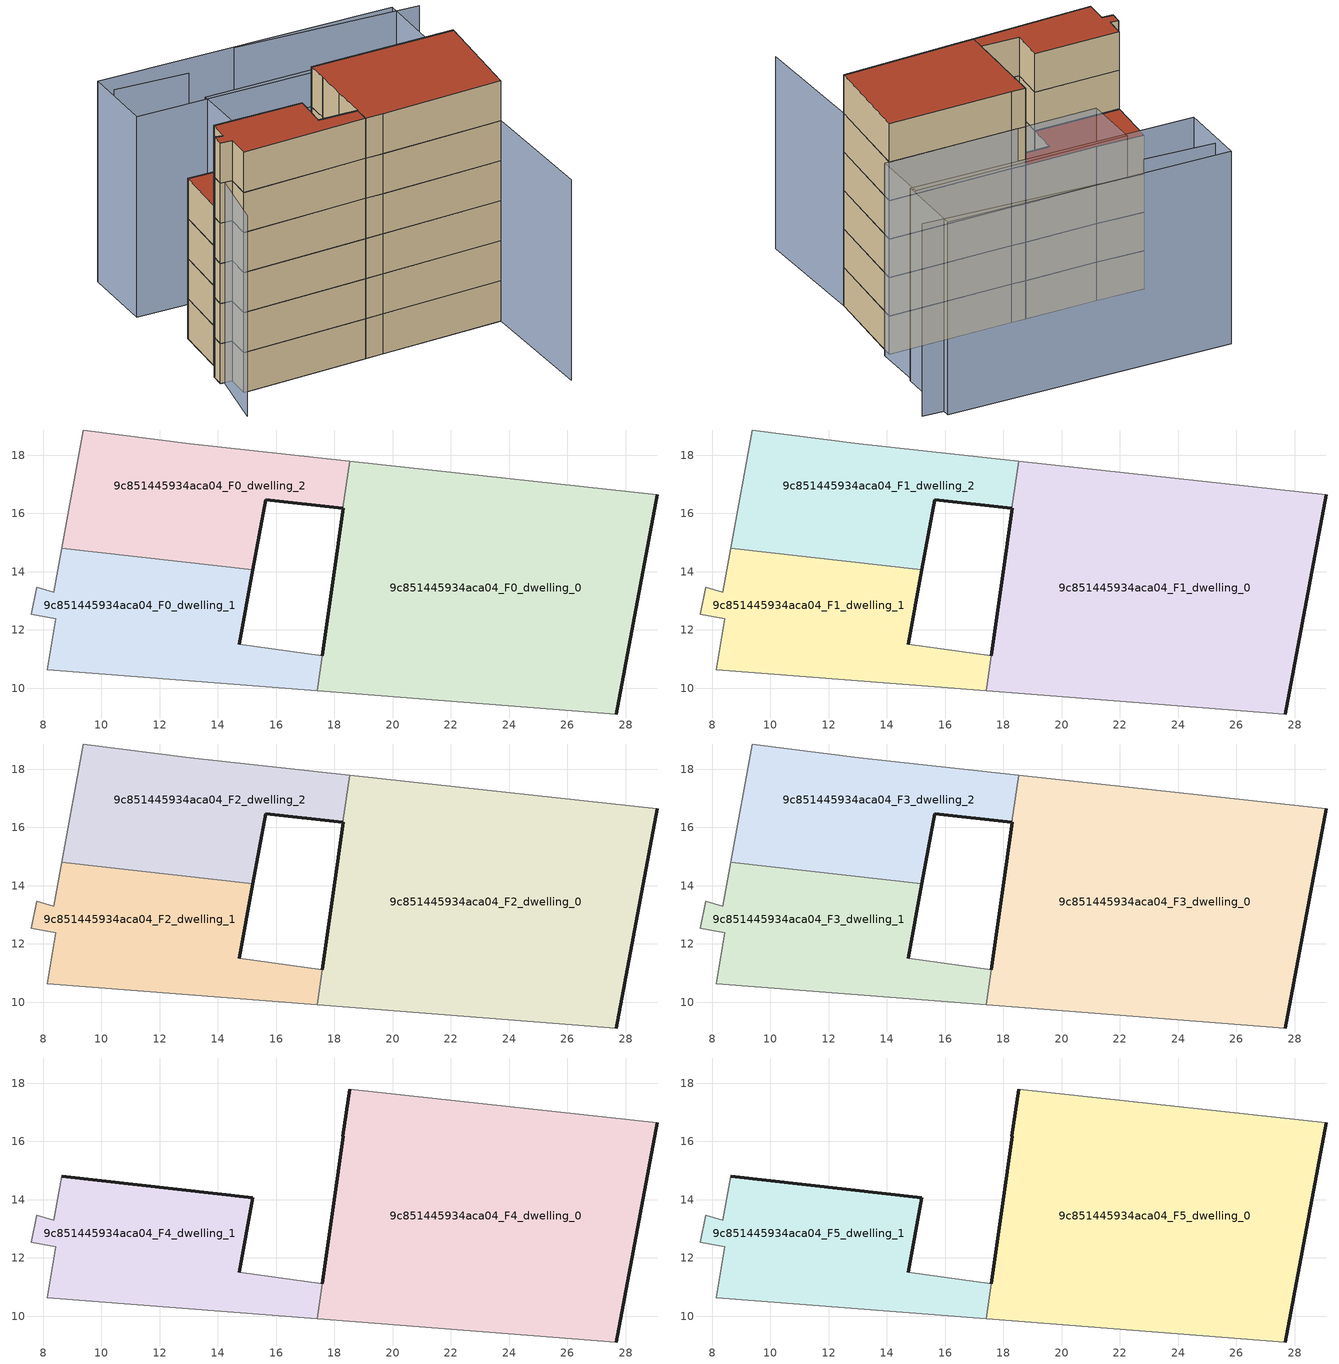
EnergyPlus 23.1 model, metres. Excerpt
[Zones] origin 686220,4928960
9c851445934aca04_F0_dwelling_0
 floor ground (EU_floor_Construction): 27.68,9.12 29.09,16.63 19.62,17.67 18.52,17.79 18.3,16.18 18.3,16.17 17.96,13.75 17.59,11.12 17.42,9.91 18.73,9.81 z0
 wall outside (EU_wall_Construction): 17.59,11.12 17.96,13.75 18.3,16.17 18.3,16.18 / 29.09,16.63 27.68,9.12 z0:3
 wall adiabatic (EU_wall_Construction): 18.52,17.79 19.62,17.67 29.09,16.63 / 27.68,9.12 18.73,9.81 17.42,9.91 z0:3
 wall to 9c851445934aca04_F0_dwelling_2 (EU_wall_Construction): 18.3,16.18 18.52,17.79 z0:3
 wall to 9c851445934aca04_F0_dwelling_1 (EU_wall_Construction): 17.42,9.91 17.59,11.12 z0:3
9c851445934aca04_F0_dwelling_1
 floor ground (EU_floor_Construction): 17.42,9.91 17.59,11.12 14.73,11.51 15.2,14.07 8.65,14.81 8.37,13.29 7.78,13.47 7.59,12.53 8.43,12.38 8.14,10.63 z0
 wall outside (EU_wall_Construction): 15.2,14.07 14.73,11.51 z0:3
 wall adiabatic (EU_wall_Construction): 14.73,11.51 17.59,11.12 / 17.42,9.91 8.14,10.63 8.43,12.38 7.59,12.53 7.78,13.47 8.37,13.29 8.65,14.81 z0:3
 wall to 9c851445934aca04_F0_dwelling_2 (EU_wall_Construction): 8.65,14.81 15.2,14.07 z0:3
9c851445934aca04_F0_dwelling_2
 floor ground (EU_floor_Construction): 18.3,16.18 18.52,17.79 13.04,18.39 9.38,18.87 8.65,14.81 15.2,14.07 15.65,16.47 z0
 wall outside (EU_wall_Construction): 18.3,16.18 15.65,16.47 15.2,14.07 z0:3
 wall adiabatic (EU_wall_Construction): 8.65,14.81 9.38,18.87 13.04,18.39 18.52,17.79 z0:3
9c851445934aca04_F1_dwelling_0
 floor to 9c851445934aca04_F0_dwelling_0 (EU_floor_Construction): 27.68,9.12 29.09,16.63 19.62,17.67 18.52,17.79 18.3,16.18 18.3,16.17 17.96,13.75 17.59,11.12 17.42,9.91 18.73,9.81 z3
 wall outside (EU_wall_Construction): 17.59,11.12 17.96,13.75 18.3,16.17 18.3,16.18 / 29.09,16.63 27.68,9.12 z3:6
 wall adiabatic (EU_wall_Construction): 18.52,17.79 19.62,17.67 29.09,16.63 / 27.68,9.12 18.73,9.81 17.42,9.91 z3:6
 wall to 9c851445934aca04_F1_dwelling_2 (EU_wall_Construction): 18.3,16.18 18.52,17.79 z3:6
 wall to 9c851445934aca04_F1_dwelling_1 (EU_wall_Construction): 17.42,9.91 17.59,11.12 z3:6
9c851445934aca04_F1_dwelling_1
 floor to 9c851445934aca04_F0_dwelling_1 (EU_floor_Construction): 17.42,9.91 17.59,11.12 14.73,11.51 15.2,14.07 8.65,14.81 8.37,13.29 7.78,13.47 7.59,12.53 8.43,12.38 8.14,10.63 z3
 wall outside (EU_wall_Construction): 15.2,14.07 14.73,11.51 z3:6
 wall adiabatic (EU_wall_Construction): 14.73,11.51 17.59,11.12 / 17.42,9.91 8.14,10.63 8.43,12.38 7.59,12.53 7.78,13.47 8.37,13.29 8.65,14.81 z3:6
 wall to 9c851445934aca04_F1_dwelling_2 (EU_wall_Construction): 8.65,14.81 15.2,14.07 z3:6
9c851445934aca04_F1_dwelling_2
 floor to 9c851445934aca04_F0_dwelling_2 (EU_floor_Construction): 18.3,16.18 18.52,17.79 13.04,18.39 9.38,18.87 8.65,14.81 15.2,14.07 15.65,16.47 z3
 wall outside (EU_wall_Construction): 18.3,16.18 15.65,16.47 15.2,14.07 z3:6
 wall adiabatic (EU_wall_Construction): 8.65,14.81 9.38,18.87 13.04,18.39 18.52,17.79 z3:6
9c851445934aca04_F2_dwelling_0
 floor to 9c851445934aca04_F1_dwelling_0 (EU_floor_Construction): 27.68,9.12 29.09,16.63 19.62,17.67 18.52,17.79 18.3,16.18 18.3,16.17 17.96,13.75 17.59,11.12 17.42,9.91 18.73,9.81 z6
 wall outside (EU_wall_Construction): 17.59,11.12 17.96,13.75 18.3,16.17 18.3,16.18 / 29.09,16.63 27.68,9.12 z6:9
 wall adiabatic (EU_wall_Construction): 18.52,17.79 19.62,17.67 29.09,16.63 / 27.68,9.12 18.73,9.81 17.42,9.91 z6:9
 wall to 9c851445934aca04_F2_dwelling_2 (EU_wall_Construction): 18.3,16.18 18.52,17.79 z6:9
 wall to 9c851445934aca04_F2_dwelling_1 (EU_wall_Construction): 17.42,9.91 17.59,11.12 z6:9
9c851445934aca04_F2_dwelling_1
 floor to 9c851445934aca04_F1_dwelling_1 (EU_floor_Construction): 17.42,9.91 17.59,11.12 14.73,11.51 15.2,14.07 8.65,14.81 8.37,13.29 7.78,13.47 7.59,12.53 8.43,12.38 8.14,10.63 z6
 wall outside (EU_wall_Construction): 15.2,14.07 14.73,11.51 z6:9
 wall adiabatic (EU_wall_Construction): 14.73,11.51 17.59,11.12 / 17.42,9.91 8.14,10.63 8.43,12.38 7.59,12.53 7.78,13.47 8.37,13.29 8.65,14.81 z6:9
 wall to 9c851445934aca04_F2_dwelling_2 (EU_wall_Construction): 8.65,14.81 15.2,14.07 z6:9
9c851445934aca04_F2_dwelling_2
 floor to 9c851445934aca04_F1_dwelling_2 (EU_floor_Construction): 18.3,16.18 18.52,17.79 13.04,18.39 9.38,18.87 8.65,14.81 15.2,14.07 15.65,16.47 z6
 wall outside (EU_wall_Construction): 18.3,16.18 15.65,16.47 15.2,14.07 z6:9
 wall adiabatic (EU_wall_Construction): 8.65,14.81 9.38,18.87 13.04,18.39 18.52,17.79 z6:9
9c851445934aca04_F3_dwelling_0
 floor to 9c851445934aca04_F2_dwelling_0 (EU_floor_Construction): 27.68,9.12 29.09,16.63 19.62,17.67 18.52,17.79 18.3,16.18 18.3,16.17 17.96,13.75 17.59,11.12 17.42,9.91 18.73,9.81 z9
 wall outside (EU_wall_Construction): 17.59,11.12 17.96,13.75 18.3,16.17 18.3,16.18 / 29.09,16.63 27.68,9.12 z9:12
 wall adiabatic (EU_wall_Construction): 18.52,17.79 19.62,17.67 29.09,16.63 / 27.68,9.12 18.73,9.81 17.42,9.91 z9:12
 wall to 9c851445934aca04_F3_dwelling_2 (EU_wall_Construction): 18.3,16.18 18.52,17.79 z9:12
 wall to 9c851445934aca04_F3_dwelling_1 (EU_wall_Construction): 17.42,9.91 17.59,11.12 z9:12
9c851445934aca04_F3_dwelling_1
 floor to 9c851445934aca04_F2_dwelling_1 (EU_floor_Construction): 17.42,9.91 17.59,11.12 14.73,11.51 15.2,14.07 8.65,14.81 8.37,13.29 7.78,13.47 7.59,12.53 8.43,12.38 8.14,10.63 z9
 wall outside (EU_wall_Construction): 15.2,14.07 14.73,11.51 z9:12
 wall adiabatic (EU_wall_Construction): 14.73,11.51 17.59,11.12 / 17.42,9.91 8.14,10.63 8.43,12.38 7.59,12.53 7.78,13.47 8.37,13.29 8.65,14.81 z9:12
 wall to 9c851445934aca04_F3_dwelling_2 (EU_wall_Construction): 8.65,14.81 15.2,14.07 z9:12
9c851445934aca04_F3_dwelling_2
 floor to 9c851445934aca04_F2_dwelling_2 (EU_floor_Construction): 18.3,16.18 18.52,17.79 13.04,18.39 9.38,18.87 8.65,14.81 15.2,14.07 15.65,16.47 z9
 wall outside (EU_wall_Construction): 18.3,16.18 15.65,16.47 15.2,14.07 z9:12
 wall adiabatic (EU_wall_Construction): 8.65,14.81 9.38,18.87 13.04,18.39 18.52,17.79 z9:12
 roof outside (EU_roof_Construction): 18.52,17.79 18.3,16.18 15.65,16.47 15.2,14.07 8.65,14.81 9.38,18.87 13.04,18.39 z12
9c851445934aca04_F4_dwelling_0
 floor to 9c851445934aca04_F3_dwelling_0 (EU_floor_Construction): 27.68,9.12 29.09,16.63 19.62,17.67 18.52,17.79 18.3,16.18 18.3,16.17 17.96,13.75 17.59,11.12 17.42,9.91 18.73,9.81 z12
 wall outside (EU_wall_Construction): 17.59,11.12 17.96,13.75 18.3,16.17 18.3,16.18 18.52,17.79 / 29.09,16.63 27.68,9.12 z12:15
 wall adiabatic (EU_wall_Construction): 18.52,17.79 19.62,17.67 29.09,16.63 / 27.68,9.12 18.73,9.81 17.42,9.91 z12:15
 wall to 9c851445934aca04_F4_dwelling_1 (EU_wall_Construction): 17.42,9.91 17.59,11.12 z12:15
9c851445934aca04_F4_dwelling_1
 floor to 9c851445934aca04_F3_dwelling_1 (EU_floor_Construction): 17.42,9.91 17.59,11.12 14.73,11.51 15.2,14.07 8.65,14.81 8.37,13.29 7.78,13.47 7.59,12.53 8.43,12.38 8.14,10.63 z12
 wall outside (EU_wall_Construction): 8.65,14.81 15.2,14.07 14.73,11.51 z12:15
 wall adiabatic (EU_wall_Construction): 14.73,11.51 17.59,11.12 / 17.42,9.91 8.14,10.63 8.43,12.38 7.59,12.53 7.78,13.47 8.37,13.29 8.65,14.81 z12:15
9c851445934aca04_F5_dwelling_0
 floor to 9c851445934aca04_F4_dwelling_0 (EU_floor_Construction): 27.68,9.12 29.09,16.63 19.62,17.67 18.52,17.79 18.3,16.18 18.3,16.17 17.96,13.75 17.59,11.12 17.42,9.91 18.73,9.81 z15
 wall outside (EU_wall_Construction): 17.59,11.12 17.96,13.75 18.3,16.17 18.3,16.18 18.52,17.79 / 29.09,16.63 27.68,9.12 z15:18
 wall adiabatic (EU_wall_Construction): 18.52,17.79 19.62,17.67 29.09,16.63 / 27.68,9.12 18.73,9.81 17.42,9.91 z15:18
 wall to 9c851445934aca04_F5_dwelling_1 (EU_wall_Construction): 17.42,9.91 17.59,11.12 z15:18
 roof outside (EU_roof_Construction): 29.09,16.63 27.68,9.12 18.73,9.81 17.42,9.91 17.59,11.12 17.96,13.75 18.3,16.17 18.3,16.18 18.52,17.79 19.62,17.67 z18
9c851445934aca04_F5_dwelling_1
 floor to 9c851445934aca04_F4_dwelling_1 (EU_floor_Construction): 17.42,9.91 17.59,11.12 14.73,11.51 15.2,14.07 8.65,14.81 8.37,13.29 7.78,13.47 7.59,12.53 8.43,12.38 8.14,10.63 z15
 wall outside (EU_wall_Construction): 8.65,14.81 15.2,14.07 14.73,11.51 z15:18
 wall adiabatic (EU_wall_Construction): 14.73,11.51 17.59,11.12 / 17.42,9.91 8.14,10.63 8.43,12.38 7.59,12.53 7.78,13.47 8.37,13.29 8.65,14.81 z15:18
 roof outside (EU_roof_Construction): 15.2,14.07 14.73,11.51 17.59,11.12 17.42,9.91 8.14,10.63 8.43,12.38 7.59,12.53 7.78,13.47 8.37,13.29 8.65,14.81 z18
shading: 32.26,25.17 18.99,27.39 / 14.53,26.2 9.19,27.09 / 27.82,10.75 26.86,-0.22 / 8.28,13.75 6.5,7.88 / 29.43,16.6 13.04,18.39 / 13.04,18.39 13.52,22.82 / 13.52,22.82 29.91,21.03 / 29.91,21.03 29.43,16.6 / 8.96,28.69 30.7,26.01 / 30.7,26.01 30.03,20.53 / 30.03,20.53 8.28,23.2 / 8.28,23.2 8.96,28.69 z0:15
[Building]
EU S2 Campaign: North Axis=0; Terrain=City; Solar Distribution=FullExterior
[Site:Location]
Bologna: Latitude=44.5; Longitude=11.25; Time Zone=1; Elevation=37
[SizingPeriod:WeatherFileDays]
AnnualSizingPeriod: Begin Month=1; Begin Day of Month=1; End Month=12; End Day of Month=31; Day of Week for Start Day=Monday; Use Weather File Daylight Saving Period=No; Use Weather File Rain and Snow Indicators=No
[MATERIAL]
EU_InternalMass_Material: Roughness=MediumRough; Thickness=0.1; Conductivity=1; Density=1800; Specific Heat=900; Thermal Absorptance=0.9; Solar Absorptance=0.7; Visible Absorptance=0.7
[MATERIAL:NOMASS] Roughness=MediumRough; Thermal Absorptance=0.9; Solar Absorptance=0.7; Visible Absorptance=0.7
Name | Thermal Resistance
EU_wall_NoMass | 0.905828
EU_roof_NoMass | 0.37593
EU_floor_NoMass | 0.67114
[CONSTRUCTION]
EU_wall_Construction: EU_wall_NoMass
EU_roof_Construction: EU_roof_NoMass
EU_floor_Construction: EU_floor_NoMass
EU_InternalMass_Construction: EU_InternalMass_Material
[ZONE] Type=1; Multiplier=1; Ceiling Height=autocalculate; Floor Area=autocalculate; Part of Total Floor Area=Yes
Name | Volume
9c851445934aca04_F0_dwelling_0 | 244.227
9c851445934aca04_F1_dwelling_0; 9c851445934aca04_F2_dwelling_0; 9c851445934aca04_F3_dwelling_0; 9c851445934aca04_F4_dwelling_0; 9c851445934aca04_F5_dwelling_0 | 244.229
9c851445934aca04_F0_dwelling_1 | 93.0579
9c851445934aca04_F1_dwelling_1; 9c851445934aca04_F2_dwelling_1; 9c851445934aca04_F3_dwelling_1; 9c851445934aca04_F4_dwelling_1; 9c851445934aca04_F5_dwelling_1 | 93.0571
9c851445934aca04_F0_dwelling_2 | 93.5259
9c851445934aca04_F1_dwelling_2; 9c851445934aca04_F2_dwelling_2; 9c851445934aca04_F3_dwelling_2 | 93.5266
[INTERNALMASS] Construction=EU_InternalMass_Construction
Name | Zone or ZoneList | Surface Area
9c851445934aca04_F0_dwelling_0_EU_InternalMass | 9c851445934aca04_F0_dwelling_0 | 81.4097
9c851445934aca04_F0_dwelling_1_EU_InternalMass | 9c851445934aca04_F0_dwelling_1 | 31.0187
9c851445934aca04_F0_dwelling_2_EU_InternalMass | 9c851445934aca04_F0_dwelling_2 | 31.1757
9c851445934aca04_F1_dwelling_0_EU_InternalMass | 9c851445934aca04_F1_dwelling_0 | 81.4097
9c851445934aca04_F1_dwelling_1_EU_InternalMass | 9c851445934aca04_F1_dwelling_1 | 31.0187
9c851445934aca04_F1_dwelling_2_EU_InternalMass | 9c851445934aca04_F1_dwelling_2 | 31.1757
9c851445934aca04_F2_dwelling_0_EU_InternalMass | 9c851445934aca04_F2_dwelling_0 | 81.4097
9c851445934aca04_F2_dwelling_1_EU_InternalMass | 9c851445934aca04_F2_dwelling_1 | 31.0187
9c851445934aca04_F2_dwelling_2_EU_InternalMass | 9c851445934aca04_F2_dwelling_2 | 31.1757
9c851445934aca04_F3_dwelling_0_EU_InternalMass | 9c851445934aca04_F3_dwelling_0 | 81.4097
9c851445934aca04_F3_dwelling_1_EU_InternalMass | 9c851445934aca04_F3_dwelling_1 | 31.0187
9c851445934aca04_F3_dwelling_2_EU_InternalMass | 9c851445934aca04_F3_dwelling_2 | 31.1757
9c851445934aca04_F4_dwelling_0_EU_InternalMass | 9c851445934aca04_F4_dwelling_0 | 57.9616
9c851445934aca04_F4_dwelling_1_EU_InternalMass | 9c851445934aca04_F4_dwelling_1 | 85.6444
9c851445934aca04_F5_dwelling_0_EU_InternalMass | 9c851445934aca04_F5_dwelling_0 | 57.9616
9c851445934aca04_F5_dwelling_1_EU_InternalMass | 9c851445934aca04_F5_dwelling_1 | 85.6444
[OTHEREQUIPMENT] Fuel Type=Electricity; Design Level Calculation Method=Watts/Area; Power per Zone Floor Area=1; Fraction Latent=0; Fraction Radiant=0; Fraction Lost=0; Carbon Dioxide Generation Rate=0; EndUse Subcategory=EU_Step8_InternalGains
Name | Zone or ZoneList or Space or SpaceList | Schedule
EU_Step8_InternalGain_9c851445934aca04_F0_dwelling_0_f000 | 9c851445934aca04_F0_dwelling_0 | EU_Step8_GainSchedule_9c851445934aca04_F0_dwelling_0_f000
EU_Step8_InternalGain_9c851445934aca04_F0_dwelling_1_f000 | 9c851445934aca04_F0_dwelling_1 | EU_Step8_GainSchedule_9c851445934aca04_F0_dwelling_1_f000
EU_Step8_InternalGain_9c851445934aca04_F0_dwelling_2_f000 | 9c851445934aca04_F0_dwelling_2 | EU_Step8_GainSchedule_9c851445934aca04_F0_dwelling_2_f000
EU_Step8_InternalGain_9c851445934aca04_F1_dwelling_0_f000 | 9c851445934aca04_F1_dwelling_0 | EU_Step8_GainSchedule_9c851445934aca04_F1_dwelling_0_f000
EU_Step8_InternalGain_9c851445934aca04_F1_dwelling_1_f000 | 9c851445934aca04_F1_dwelling_1 | EU_Step8_GainSchedule_9c851445934aca04_F1_dwelling_1_f000
EU_Step8_InternalGain_9c851445934aca04_F1_dwelling_2_f000 | 9c851445934aca04_F1_dwelling_2 | EU_Step8_GainSchedule_9c851445934aca04_F1_dwelling_2_f000
EU_Step8_InternalGain_9c851445934aca04_F2_dwelling_0_f000 | 9c851445934aca04_F2_dwelling_0 | EU_Step8_GainSchedule_9c851445934aca04_F2_dwelling_0_f000
EU_Step8_InternalGain_9c851445934aca04_F2_dwelling_1_f000 | 9c851445934aca04_F2_dwelling_1 | EU_Step8_GainSchedule_9c851445934aca04_F2_dwelling_1_f000
EU_Step8_InternalGain_9c851445934aca04_F2_dwelling_2_f000 | 9c851445934aca04_F2_dwelling_2 | EU_Step8_GainSchedule_9c851445934aca04_F2_dwelling_2_f000
EU_Step8_InternalGain_9c851445934aca04_F3_dwelling_0_f000 | 9c851445934aca04_F3_dwelling_0 | EU_Step8_GainSchedule_9c851445934aca04_F3_dwelling_0_f000
EU_Step8_InternalGain_9c851445934aca04_F3_dwelling_1_f000 | 9c851445934aca04_F3_dwelling_1 | EU_Step8_GainSchedule_9c851445934aca04_F3_dwelling_1_f000
EU_Step8_InternalGain_9c851445934aca04_F3_dwelling_2_f000 | 9c851445934aca04_F3_dwelling_2 | EU_Step8_GainSchedule_9c851445934aca04_F3_dwelling_2_f000
EU_Step8_InternalGain_9c851445934aca04_F4_dwelling_0_f000 | 9c851445934aca04_F4_dwelling_0 | EU_Step8_GainSchedule_9c851445934aca04_F4_dwelling_0_f000
EU_Step8_InternalGain_9c851445934aca04_F4_dwelling_1_f000 | 9c851445934aca04_F4_dwelling_1 | EU_Step8_GainSchedule_9c851445934aca04_F4_dwelling_1_f000
EU_Step8_InternalGain_9c851445934aca04_F5_dwelling_0_f000 | 9c851445934aca04_F5_dwelling_0 | EU_Step8_GainSchedule_9c851445934aca04_F5_dwelling_0_f000
EU_Step8_InternalGain_9c851445934aca04_F5_dwelling_1_f000 | 9c851445934aca04_F5_dwelling_1 | EU_Step8_GainSchedule_9c851445934aca04_F5_dwelling_1_f000
[ZONEVENTILATION:DESIGNFLOWRATE] Schedule=EU_AlwaysOn; Design Flow Rate Calculation Method=AirChanges/Hour; Air Changes per Hour=0.73129; Ventilation Type=Natural; Fan Pressure Rise=0; Fan Total Efficiency=1; Constant Term Coefficient=1; Temperature Term Coefficient=0; Velocity Term Coefficient=0; Velocity Squared Term Coefficient=0; Minimum Indoor Temperature=-100; Maximum Indoor Temperature=100; Delta Temperature=-100; Minimum Outdoor Temperature=-100; Maximum Outdoor Temperature=100; Maximum Wind Speed=40
Name | Zone or ZoneList or Space or SpaceList
EU_ConstantAir_9c851445934aca04_F0_dwelling_0 | 9c851445934aca04_F0_dwelling_0
EU_ConstantAir_9c851445934aca04_F0_dwelling_1 | 9c851445934aca04_F0_dwelling_1
EU_ConstantAir_9c851445934aca04_F0_dwelling_2 | 9c851445934aca04_F0_dwelling_2
EU_ConstantAir_9c851445934aca04_F1_dwelling_0 | 9c851445934aca04_F1_dwelling_0
EU_ConstantAir_9c851445934aca04_F1_dwelling_1 | 9c851445934aca04_F1_dwelling_1
EU_ConstantAir_9c851445934aca04_F1_dwelling_2 | 9c851445934aca04_F1_dwelling_2
EU_ConstantAir_9c851445934aca04_F2_dwelling_0 | 9c851445934aca04_F2_dwelling_0
EU_ConstantAir_9c851445934aca04_F2_dwelling_1 | 9c851445934aca04_F2_dwelling_1
EU_ConstantAir_9c851445934aca04_F2_dwelling_2 | 9c851445934aca04_F2_dwelling_2
EU_ConstantAir_9c851445934aca04_F3_dwelling_0 | 9c851445934aca04_F3_dwelling_0
EU_ConstantAir_9c851445934aca04_F3_dwelling_1 | 9c851445934aca04_F3_dwelling_1
EU_ConstantAir_9c851445934aca04_F3_dwelling_2 | 9c851445934aca04_F3_dwelling_2
EU_ConstantAir_9c851445934aca04_F4_dwelling_0 | 9c851445934aca04_F4_dwelling_0
EU_ConstantAir_9c851445934aca04_F4_dwelling_1 | 9c851445934aca04_F4_dwelling_1
EU_ConstantAir_9c851445934aca04_F5_dwelling_0 | 9c851445934aca04_F5_dwelling_0
EU_ConstantAir_9c851445934aca04_F5_dwelling_1 | 9c851445934aca04_F5_dwelling_1
[HVACTEMPLATE:THERMOSTAT] Constant Heating Setpoint=20; Constant Cooling Setpoint=50
EU_HeatOnly_9c851445934aca04_F0_dwelling_0; EU_HeatOnly_9c851445934aca04_F0_dwelling_1; EU_HeatOnly_9c851445934aca04_F0_dwelling_2; EU_HeatOnly_9c851445934aca04_F1_dwelling_0; EU_HeatOnly_9c851445934aca04_F1_dwelling_1; EU_HeatOnly_9c851445934aca04_F1_dwelling_2; EU_HeatOnly_9c851445934aca04_F2_dwelling_0; EU_HeatOnly_9c851445934aca04_F2_dwelling_1; EU_HeatOnly_9c851445934aca04_F2_dwelling_2; EU_HeatOnly_9c851445934aca04_F3_dwelling_0; EU_HeatOnly_9c851445934aca04_F3_dwelling_1; EU_HeatOnly_9c851445934aca04_F3_dwelling_2; EU_HeatOnly_9c851445934aca04_F4_dwelling_0; EU_HeatOnly_9c851445934aca04_F4_dwelling_1; EU_HeatOnly_9c851445934aca04_F5_dwelling_0; EU_HeatOnly_9c851445934aca04_F5_dwelling_1
[HVACTEMPLATE:ZONE:IDEALLOADSAIRSYSTEM] System Availability Schedule=EU_AlwaysOn; Maximum Heating Supply Air Temperature=50; Minimum Cooling Supply Air Temperature=13; Maximum Heating Supply Air Humidity Ratio=0.0156; Minimum Cooling Supply Air Humidity Ratio=0.0077; Heating Limit=NoLimit; Cooling Limit=NoLimit; Heating Availability Schedule=EU_AlwaysOn; Cooling Availability Schedule=EU_CoolingOff; Dehumidification Control Type=ConstantSensibleHeatRatio; Cooling Sensible Heat Ratio=0.7; Dehumidification Setpoint=60; Humidification Control Type=None; Humidification Setpoint=30; Outdoor Air Method=None; Outdoor Air Flow Rate per Person=0.00944; Outdoor Air Flow Rate per Zone Floor Area=0; Outdoor Air Flow Rate per Zone=0; Demand Controlled Ventilation Type=None; Outdoor Air Economizer Type=NoEconomizer; Heat Recovery Type=None; Sensible Heat Recovery Effectiveness=0.7; Latent Heat Recovery Effectiveness=0.65
Name | Template Thermostat
9c851445934aca04_F0_dwelling_0 | EU_HeatOnly_9c851445934aca04_F0_dwelling_0
9c851445934aca04_F0_dwelling_1 | EU_HeatOnly_9c851445934aca04_F0_dwelling_1
9c851445934aca04_F0_dwelling_2 | EU_HeatOnly_9c851445934aca04_F0_dwelling_2
9c851445934aca04_F1_dwelling_0 | EU_HeatOnly_9c851445934aca04_F1_dwelling_0
9c851445934aca04_F1_dwelling_1 | EU_HeatOnly_9c851445934aca04_F1_dwelling_1
9c851445934aca04_F1_dwelling_2 | EU_HeatOnly_9c851445934aca04_F1_dwelling_2
9c851445934aca04_F2_dwelling_0 | EU_HeatOnly_9c851445934aca04_F2_dwelling_0
9c851445934aca04_F2_dwelling_1 | EU_HeatOnly_9c851445934aca04_F2_dwelling_1
9c851445934aca04_F2_dwelling_2 | EU_HeatOnly_9c851445934aca04_F2_dwelling_2
9c851445934aca04_F3_dwelling_0 | EU_HeatOnly_9c851445934aca04_F3_dwelling_0
9c851445934aca04_F3_dwelling_1 | EU_HeatOnly_9c851445934aca04_F3_dwelling_1
9c851445934aca04_F3_dwelling_2 | EU_HeatOnly_9c851445934aca04_F3_dwelling_2
9c851445934aca04_F4_dwelling_0 | EU_HeatOnly_9c851445934aca04_F4_dwelling_0
9c851445934aca04_F4_dwelling_1 | EU_HeatOnly_9c851445934aca04_F4_dwelling_1
9c851445934aca04_F5_dwelling_0 | EU_HeatOnly_9c851445934aca04_F5_dwelling_0
9c851445934aca04_F5_dwelling_1 | EU_HeatOnly_9c851445934aca04_F5_dwelling_1
[SIZING:ZONE] Zone Cooling Design Supply Air Temperature Input Method=SupplyAirTemperature; Zone Cooling Design Supply Air Temperature=13; Zone Heating Design Supply Air Temperature Input Method=SupplyAirTemperature; Zone Heating Design Supply Air Temperature=50; Zone Cooling Design Supply Air Humidity Ratio=0.008; Zone Heating Design Supply Air Humidity Ratio=0.008; Cooling Design Air Flow Method=DesignDay; Cooling Design Air Flow Rate=0; Cooling Minimum Air Flow per Zone Floor Area=0.000762; Cooling Minimum Air Flow=0; Cooling Minimum Air Flow Fraction=0.2; Heating Design Air Flow Method=DesignDay; Heating Design Air Flow Rate=0; Heating Maximum Air Flow per Zone Floor Area=0.002032; Heating Maximum Air Flow=0.141576; Heating Maximum Air Flow Fraction=0.3; Account for Dedicated Outdoor Air System=No; Dedicated Outdoor Air System Control Strategy=NeutralSupplyAir; Dedicated Outdoor Air Low Setpoint Temperature for Design=autosize; Dedicated Outdoor Air High Setpoint Temperature for Design=autosize; Zone Load Sizing Method=Sensible Load Only No Latent Load; Zone Latent Cooling Design Supply Air Humidity Ratio Input Method=HumidityRatioDifference; Zone Cooling Design Supply Air Humidity Ratio Difference=0.005; Zone Latent Heating Design Supply Air Humidity Ratio Input Method=HumidityRatioDifference; Zone Humidification Design Supply Air Humidity Ratio Difference=0.005
9c851445934aca04_F0_dwelling_0; 9c851445934aca04_F0_dwelling_1; 9c851445934aca04_F0_dwelling_2; 9c851445934aca04_F1_dwelling_0; 9c851445934aca04_F1_dwelling_1; 9c851445934aca04_F1_dwelling_2; 9c851445934aca04_F2_dwelling_0; 9c851445934aca04_F2_dwelling_1; 9c851445934aca04_F2_dwelling_2; 9c851445934aca04_F3_dwelling_0; 9c851445934aca04_F3_dwelling_1; 9c851445934aca04_F3_dwelling_2; 9c851445934aca04_F4_dwelling_0; 9c851445934aca04_F4_dwelling_1; 9c851445934aca04_F5_dwelling_0; 9c851445934aca04_F5_dwelling_1
[SCHEDULE:CONSTANT]
Name | Hourly Value
EU_AlwaysOn | 1
EU_CoolingOff | 0
[SCHEDULE:FILE] Column Number=1; Rows to Skip at Top=0; Number of Hours of Data=8760; Column Separator=Comma; Interpolate to Timestep=No; Minutes per Item=60; Adjust Schedule for Daylight Savings=Yes
Name | File
EU_Step8_GainSchedule_9c851445934aca04_F0_dwelling_0_f000 | ../../schedules/9c851445934aca04/9c851445934aca04_F0_dwelling_0_f000_gain.csv
EU_Step8_GainSchedule_9c851445934aca04_F0_dwelling_1_f000 | ../../schedules/9c851445934aca04/9c851445934aca04_F0_dwelling_1_f000_gain.csv
EU_Step8_GainSchedule_9c851445934aca04_F0_dwelling_2_f000 | ../../schedules/9c851445934aca04/9c851445934aca04_F0_dwelling_2_f000_gain.csv
EU_Step8_GainSchedule_9c851445934aca04_F1_dwelling_0_f000 | ../../schedules/9c851445934aca04/9c851445934aca04_F1_dwelling_0_f000_gain.csv
EU_Step8_GainSchedule_9c851445934aca04_F1_dwelling_1_f000 | ../../schedules/9c851445934aca04/9c851445934aca04_F1_dwelling_1_f000_gain.csv
EU_Step8_GainSchedule_9c851445934aca04_F1_dwelling_2_f000 | ../../schedules/9c851445934aca04/9c851445934aca04_F1_dwelling_2_f000_gain.csv
EU_Step8_GainSchedule_9c851445934aca04_F2_dwelling_0_f000 | ../../schedules/9c851445934aca04/9c851445934aca04_F2_dwelling_0_f000_gain.csv
EU_Step8_GainSchedule_9c851445934aca04_F2_dwelling_1_f000 | ../../schedules/9c851445934aca04/9c851445934aca04_F2_dwelling_1_f000_gain.csv
EU_Step8_GainSchedule_9c851445934aca04_F2_dwelling_2_f000 | ../../schedules/9c851445934aca04/9c851445934aca04_F2_dwelling_2_f000_gain.csv
EU_Step8_GainSchedule_9c851445934aca04_F3_dwelling_0_f000 | ../../schedules/9c851445934aca04/9c851445934aca04_F3_dwelling_0_f000_gain.csv
EU_Step8_GainSchedule_9c851445934aca04_F3_dwelling_1_f000 | ../../schedules/9c851445934aca04/9c851445934aca04_F3_dwelling_1_f000_gain.csv
EU_Step8_GainSchedule_9c851445934aca04_F3_dwelling_2_f000 | ../../schedules/9c851445934aca04/9c851445934aca04_F3_dwelling_2_f000_gain.csv
EU_Step8_GainSchedule_9c851445934aca04_F4_dwelling_0_f000 | ../../schedules/9c851445934aca04/9c851445934aca04_F4_dwelling_0_f000_gain.csv
EU_Step8_GainSchedule_9c851445934aca04_F4_dwelling_1_f000 | ../../schedules/9c851445934aca04/9c851445934aca04_F4_dwelling_1_f000_gain.csv
EU_Step8_GainSchedule_9c851445934aca04_F5_dwelling_0_f000 | ../../schedules/9c851445934aca04/9c851445934aca04_F5_dwelling_0_f000_gain.csv
EU_Step8_GainSchedule_9c851445934aca04_F5_dwelling_1_f000 | ../../schedules/9c851445934aca04/9c851445934aca04_F5_dwelling_1_f000_gain.csv
